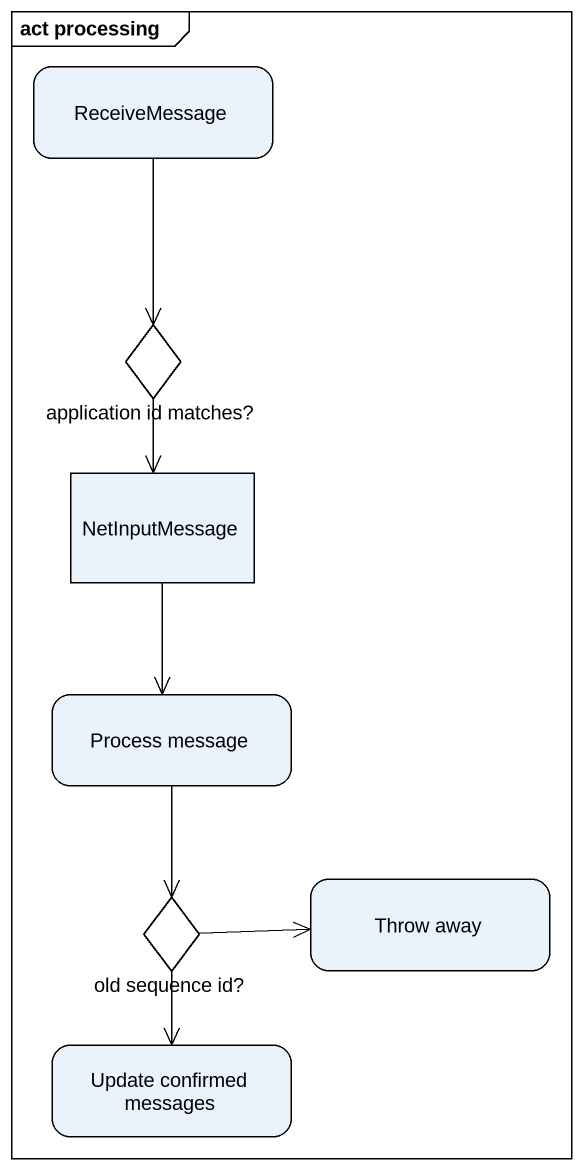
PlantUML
@startuml
mainframe act processing
hide empty description
state ReceiveMessage
state "application id matches?" as application_id_matches <<choice>>
state NetInputMessage <<object>>
state "Process message" as Process_message
state "old sequence id?" as old_sequence_id <<choice>>
state "Throw away" as Throw_away
state "Update confirmed messages" as Update_confirmed_messages
ReceiveMessage --> application_id_matches
application_id_matches --> NetInputMessage
NetInputMessage --> Process_message
Process_message --> old_sequence_id
old_sequence_id -right-> Throw_away
old_sequence_id --> Update_confirmed_messages
@enduml
